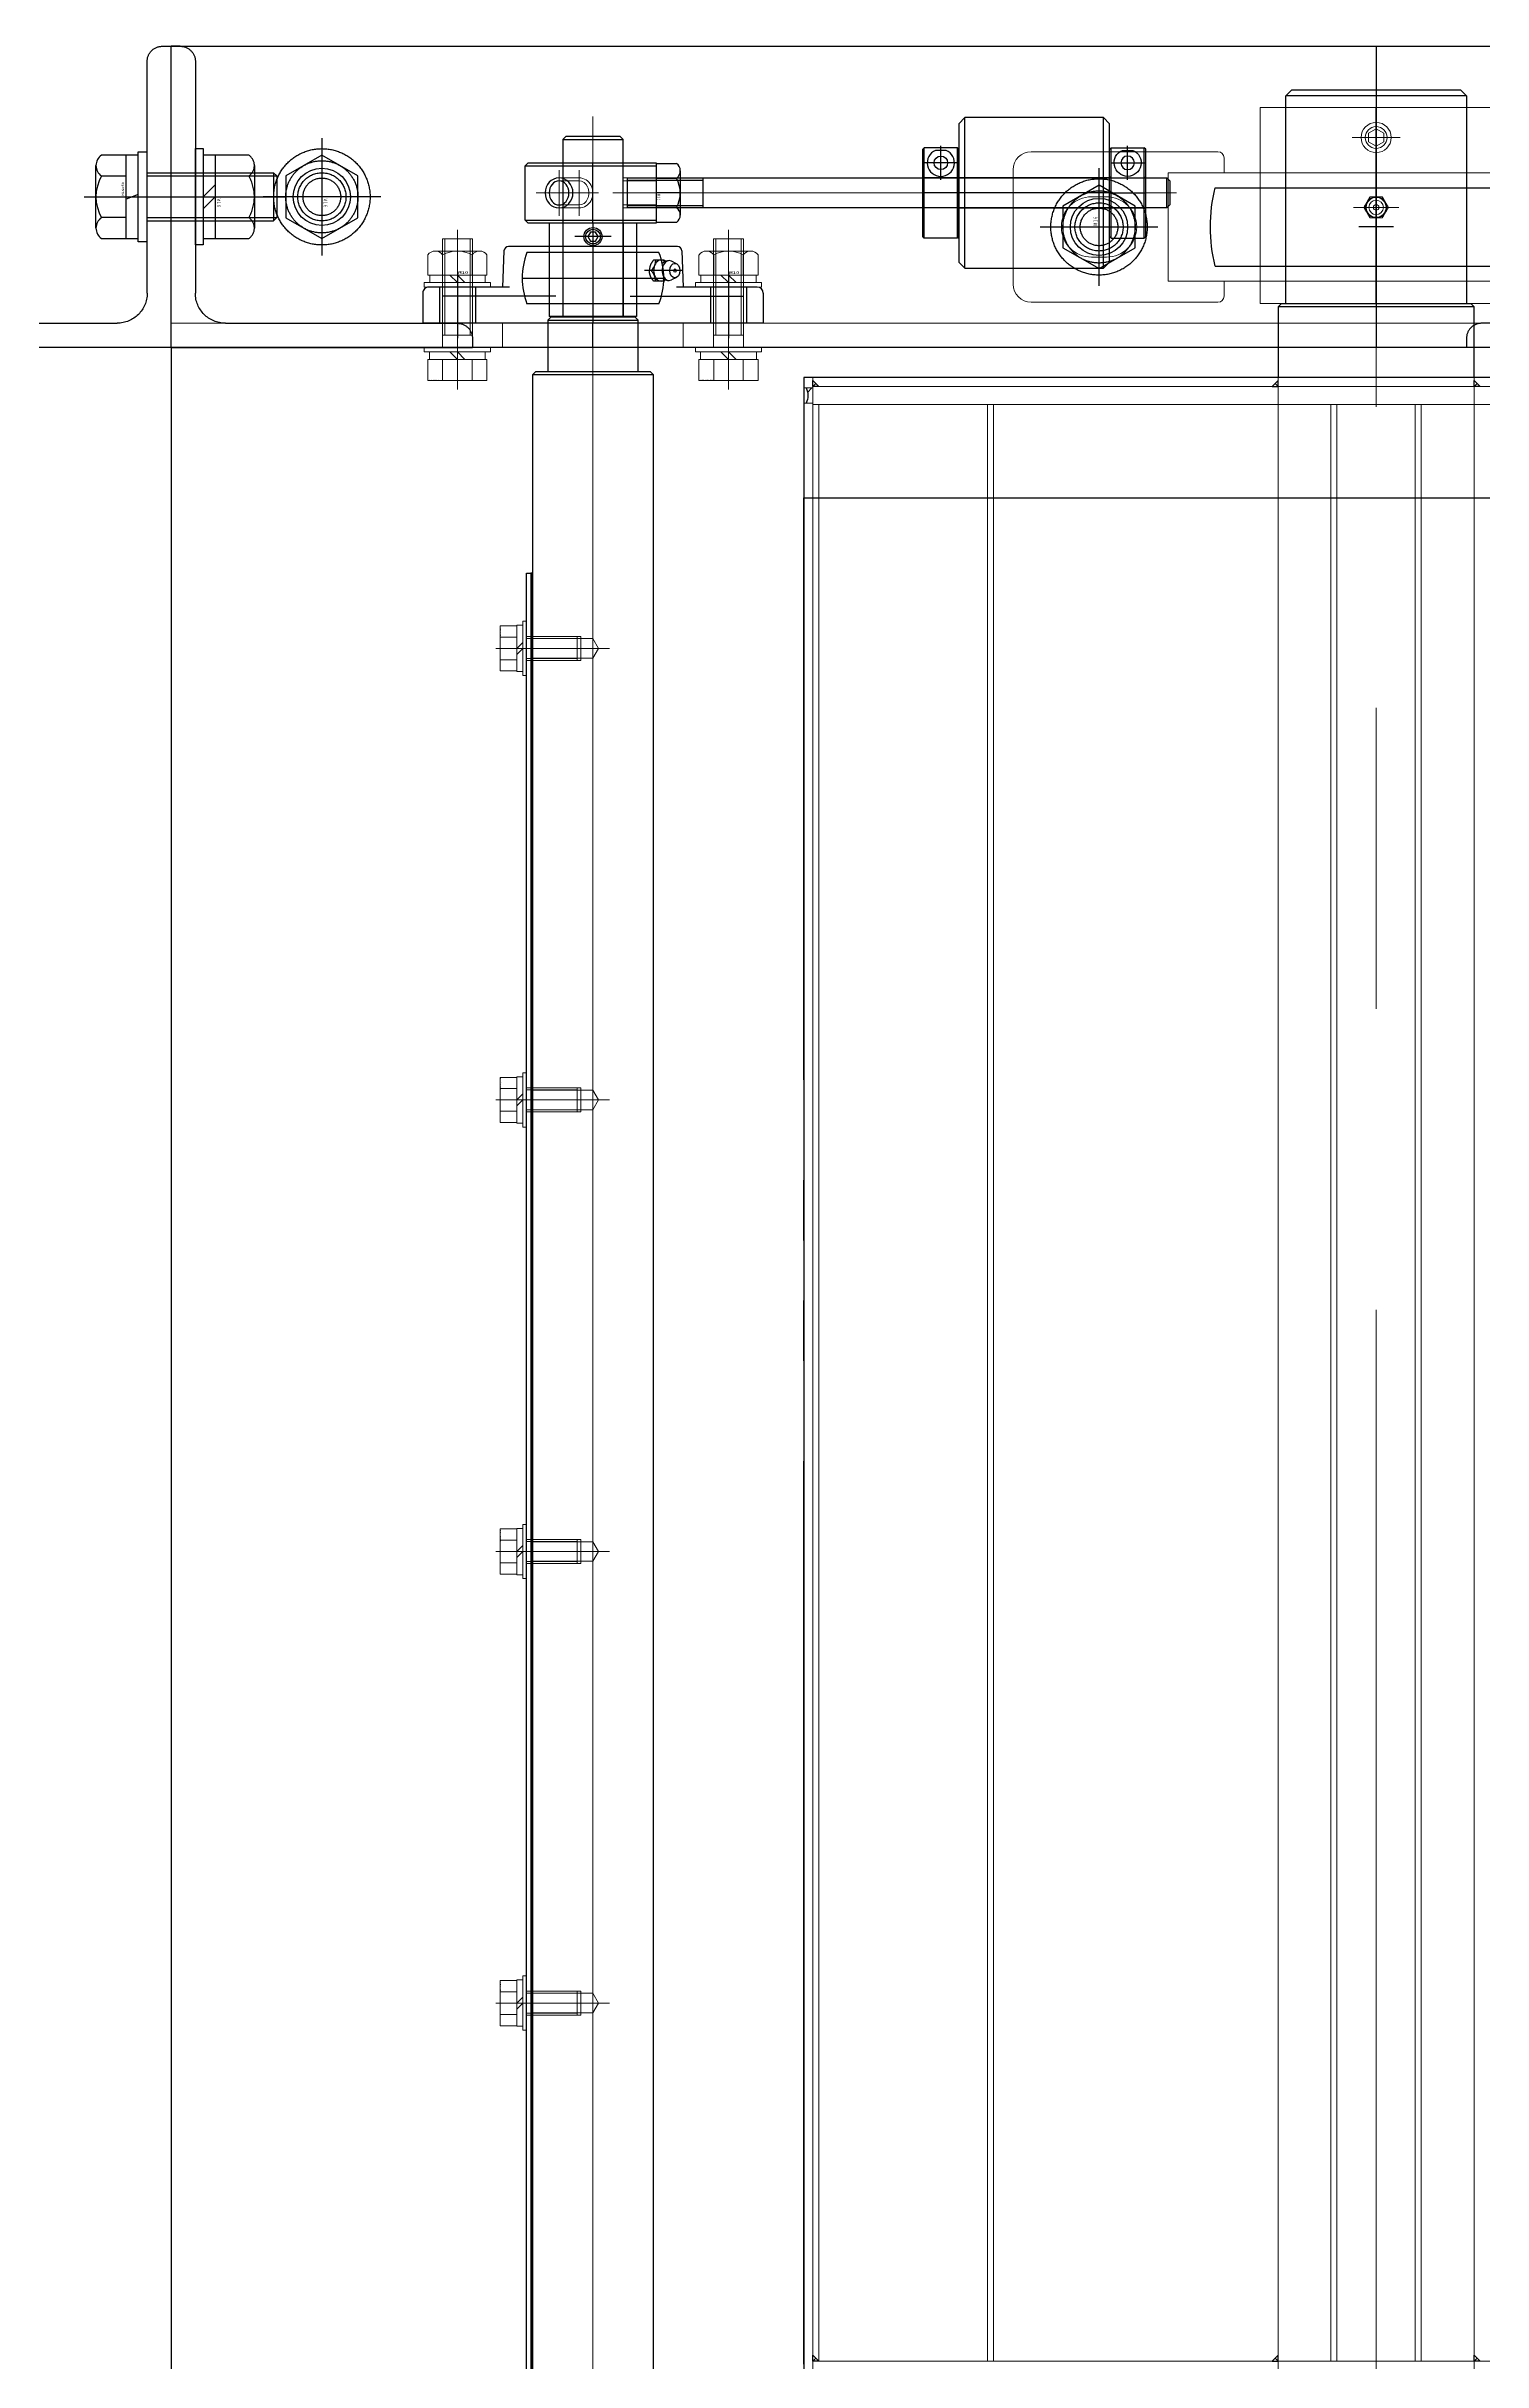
# Model space of a CAD drawing. Units: millimetres at full size. Extents: x -18456 to 18937, y -12290 to 13871.
# Drawn here: x -14192 to -12762, y 6217 to 8524 of the extents above; entities that cross this region are included whole.
import ezdxf
from ezdxf.enums import TextEntityAlignment as Align

# ---------------------------------------------------------------- set-up
doc = ezdxf.new("R2010")
doc.units = ezdxf.units.MM
doc.header["$LTSCALE"] = 100
doc.linetypes.add('CHAIN2', pattern=[12, 9, -1, 1, -1])
doc.linetypes.add('DOUBLE_CHAIN2', pattern=[12.8, 9, -1, 0.6, -0.6, 0.6, -1])
for name, color, linetype in [('0-2_0', 2, 'Continuous'), ('0-3_06_PHANTOM', 2, 'DOUBLE_CHAIN2'), ('0-6_10_DRAFT', 1, 'Continuous')]:
    doc.layers.add(name, color=color, linetype=linetype)
doc.layers.add('0-7_05_CENTER', color=2, linetype='CHAIN2', lineweight=18)
doc.layers.add('0-8_04_HIDDEN', color=7, linetype='Continuous', lineweight=18)
doc.styles.add('ＭＳ ゴシック', font='')
doc.styles.get('ＭＳ ゴシック').set_extended_font_data('MS Gothic')

# ---------------------------------------------------------------- blocks, each defined once
blk = doc.blocks.new('A$C1204623A_1_1')
at = {"layer": '0-2_0', "color": 134}
blk.add_lwpolyline([(925, -1.5), (925, 0), (-925, 0), (-925, -1.5)], close=True, dxfattribs=at)
at = {"layer": '0-7_05_CENTER'}
for p, q in [((450, 2.58), (450, -4.17)), ((600, 2.58), (600, -4.17)), ((750, 2.58), (750, -4.17)), ((900, 2.58), (900, -4.17))]:
    blk.add_line(p, q, dxfattribs=at)
blk = doc.blocks.new('A$C35A251B1_1_1')
at = {"layer": '0-2_0', "color": 134}
blk.add_lwpolyline([(-925, 0.3), (-925, 0), (925, 0), (925, 0.3)], close=True, dxfattribs=at)
at = {"layer": '0-6_10_DRAFT'}
for p, q in [((450, 0), (450, 0.3)), ((600, 0), (600, 0.3)), ((750, 0), (750, 0.3))]:
    blk.add_line(p, q, dxfattribs=at)
blk = doc.blocks.new('A$C39886CB1_1_1')
at = {"layer": '0-2_0', "color": 134}
for p, q in [((-991, 0), (991, 0)), ((991, 0), (991, -40)), ((991, 0), (992, -1)), ((992, -1), (992, -39)), ((1009, -5), (1009, -35)), ((1069, -10), (1069, -30)), ((991, -40), (-991, -40)), ((992, -39), (991, -40))]:
    blk.add_line(p, q, dxfattribs=at)
for points in [[(992, -35), (1009, -35), (1010, -34), (1010, -6), (1009, -5), (992, -5)], [(1010, -30), (1069, -30), (1070, -29), (1070, -11), (1069, -10), (1010, -10)]]:
    blk.add_lwpolyline(points, dxfattribs=at)
at = {"layer": '0-7_05_CENTER'}
for p, q in [((450, -25.52), (450, 4.48)), ((600, -25.52), (600, 4.48)), ((750, -25.52), (750, 4.48)), ((900, -25.52), (900, 4.48)), ((1076.73, -20), (-1076.73, -20))]:
    blk.add_line(p, q, dxfattribs=at)
at = {"layer": '0-8_04_HIDDEN'}
for p, q in [((446, -16), (446, 0)), ((446.75, -20), (446.75, 0)), ((453.25, -20), (453.25, 0)), ((454, -16), (454, 0)), ((596, -16), (596, 0)), ((596.75, -20), (596.75, 0)), ((603.25, -20), (603.25, 0)), ((604, -16), (604, 0)), ((746, -16), (746, 0)), ((746.75, -20), (746.75, 0)), ((753.25, -20), (753.25, 0)), ((754, -16), (754, 0)), ((896, -16), (896, 0)), ((896.75, -20), (896.75, 0)), ((903.25, -20), (903.25, 0)), ((904, -16), (904, 0)), ((446, -16), (454, -16)), ((446.75, -20), (453.25, -20)), ((450, -21.88), (446.75, -20)), ((453.25, -20), (450, -21.88)), ((596, -16), (604, -16)), ((596.75, -20), (603.25, -20)), ((600, -21.88), (596.75, -20)), ((603.25, -20), (600, -21.88)), ((746, -16), (754, -16)), ((746.75, -20), (753.25, -20)), ((750, -21.88), (746.75, -20)), ((753.25, -20), (750, -21.88)), ((896, -16), (904, -16)), ((896.75, -20), (903.25, -20)), ((900, -21.88), (896.75, -20)), ((903.25, -20), (900, -21.88))]:
    blk.add_line(p, q, dxfattribs=at)
blk = doc.blocks.new('A$C701D6F41_1_1')
at = {"layer": '0-2_0', "color": 134}
for p, q in [((22.5, 24), (-21, 24)), ((22.5, 6), (-21, 6))]:
    blk.add_line(p, q, dxfattribs=at)
blk.add_lwpolyline([(22.5, 6), (22.5, 24), (21.5, 25), (-21, 25), (-21, 5), (21.5, 5)], close=True, dxfattribs=at)
for major_axis, ratio in [((0, 5), 0.922284), ((0, 4), 0.821224)]:
    blk.add_ellipse((11.25, 15), major_axis=major_axis, ratio=ratio, dxfattribs=at)
at = {"layer": '0-6_10_DRAFT'}
blk.add_line((0, 5), (0, 25), dxfattribs=at)
at = {"layer": '0-7_05_CENTER'}
for p, q in [((4.61, 7.39), (4.61, 22.61)), ((11.25, 7.39), (11.25, 22.61)), ((-23.91, 15), (-6.56, 15)), ((18.86, 15), (-1.85, 15))]:
    blk.add_line(p, q, dxfattribs=at)
at = {"layer": '0-8_04_HIDDEN'}
for p, q in [((-10, 5), (-10, 25)), ((10, 5), (10, 25)), ((-21, 20), (-10, 20)), ((-21, 19), (-10, 19)), ((11.25, 20), (4.61, 20)), ((4.61, 19), (11.25, 19)), ((-21, 11), (-10, 11)), ((-21, 10), (-10, 10)), ((4.61, 11), (11.25, 11)), ((11.25, 10), (4.61, 10))]:
    blk.add_line(p, q, dxfattribs=at)
for major_axis, ratio, end_param in [((0, 5), 0.922284, 3.141643), ((0, 4), 0.821224, 3.141648)]:
    blk.add_ellipse((4.61, 15), major_axis=major_axis, ratio=ratio, start_param=0, end_param=end_param, dxfattribs=at)
blk = doc.blocks.new('M10Nu_1_1')
at = {"layer": '0-2_0', "color": 134}
for p, q in [((-7.35, 8), (7.35, 8)), ((-9.8, 0), (-9.8, 6.69)), ((-9.8, 0), (9.8, 0)), ((-4.9, 0), (-4.9, 6.69)), ((4.9, 6.69), (4.9, 0)), ((9.8, 6.69), (9.8, 0))]:
    blk.add_line(p, q, dxfattribs=at)
at = {"layer": '0-2_0', "color": 134, "linetype": 'CHAIN2'}
blk.add_line((0, 8), (0, 0), dxfattribs=at)
at = {"layer": '0-2_0', "color": 134}
for centre, radius, start, end in [((-7.35, 5.06), 2.94, 33.626, 146.374), ((0, -1.8), 9.8, 60, 120), ((7.35, 5.06), 2.94, 33.626, 146.374)]:
    blk.add_arc(centre, radius, start, end, dxfattribs=at)
at = {"layer": '0-6_10_DRAFT', "style": 'ＭＳ ゴシック', "width": 0.6}
blk.add_text('Ｍ１０', height=0.916, dxfattribs=at).set_placement((0.26, 0.12), align=Align.BOTTOM_LEFT)
blk = doc.blocks.new('A$C20721D5E_1_1')
at = {"layer": '0-2_0', "color": 134}
for p, q in [((-179, 5), (-179, -5)), ((-25, -5), (-25, 5)), ((0, 4.19), (-25, 4.19)), ((0, -4.19), (-25, -4.19))]:
    blk.add_line(p, q, dxfattribs=at)
blk.add_lwpolyline([(0, -5), (-179, -5), (-180, -4), (-180, 4), (-179, 5), (0, 5)], close=True, dxfattribs=at)
at = {"layer": '0-7_05_CENTER'}
blk.add_line((-182.27, 0), (2.62, 0), dxfattribs=at)
blk = doc.blocks.new('A$C21C31411_1_1')
at = {"layer": '0-2_0', "color": 134}
for p, q in [((-48, 25), (-48, -25)), ((-2, 25), (-2, -25))]:
    blk.add_line(p, q, dxfattribs=at)
blk.add_lwpolyline([(-48, -25), (-2, -25), (0, -23), (0, 23), (-2, 25), (-48, 25), (-50, 23), (-50, -23)], close=True, dxfattribs=at)
at = {"layer": '0-6_10_DRAFT'}
blk.add_line((-50, 0), (0, 0), dxfattribs=at)
at = {"layer": '0-8_04_HIDDEN'}
for p, q in [((-50, 5.1), (0, 5.1)), ((-50, -5.1), (0, -5.1))]:
    blk.add_line(p, q, dxfattribs=at)
blk = doc.blocks.new('SCS10-12a_1_1')
at = {"layer": '0-2_0'}
for p, q in [((0, 14.5), (0.5, 15)), ((0, 14.5), (0, -14.5)), ((0.5, 15), (0.5, -15)), ((0.5, 15), (11.5, 15)), ((11.5, 15), (11.5, -15)), ((11.5, 15), (12, 14.5)), ((12, 14.5), (12, -14.5)), ((0.5, 5), (0, 5.5)), ((0.5, 5), (11.5, 5)), ((12, 5.5), (11.5, 5)), ((0, -5.5), (0.5, -5)), ((0.5, -5), (11.5, -5)), ((11.5, -5), (12, -5.5)), ((0, -14.5), (0.5, -15)), ((0.5, -15), (11.5, -15)), ((4.24, -14.14), (7.76, -14.14)), ((12, -14.5), (11.5, -15))]:
    blk.add_line(p, q, dxfattribs=at)
at = {"layer": '0-2_0', "linetype": 'CHAIN2'}
for p, q in [((6, -4.31), (6, -15.69)), ((0.31, -10), (11.69, -10))]:
    blk.add_line(p, q, dxfattribs=at)
at = {"layer": '0-2_0'}
blk.add_circle((6, -10), 2.25, dxfattribs=at)
blk.add_arc((6, -10), 4.5, 293.00444, 246.99556, dxfattribs=at)
at = {"layer": '0-6_10_DRAFT'}
blk.add_line((0, 0), (12, 0), dxfattribs=at)
blk = doc.blocks.new('A$C30176A9C_1_1')
at = {"layer": '0-8_04_HIDDEN'}
for name, p in [('A$C21C31411_1_1', (-121.5, 0)), ('SCS10-12a_1_1', (-121.5, 0)), ('A$C20721D5E_1_1', (-11.5, 0))]:
    blk.add_blockref(name, p, dxfattribs=at)
at = {"layer": '0-8_04_HIDDEN', "xscale": -1}
blk.add_blockref('SCS10-12a_1_1', (-171.5, 0), dxfattribs=at)
at = {"layer": '0-8_04_HIDDEN', "rotation": 90}
blk.add_blockref('M10Nu_1_1', (-21, 0), dxfattribs=at)
at = {"layer": '0-8_04_HIDDEN', "xscale": -1, "rotation": 180}
blk.add_blockref('A$C701D6F41_1_1', (0, 15), dxfattribs=at)
blk = doc.blocks.new('A$C435F0BD9_1_1')
at = {"layer": '0-8_04_HIDDEN'}
for p, q in [((-7.51, 8.7), (7.51, 8.7)), ((-7.51, 3.2), (-7.51, 8.7)), ((-3.75, 3.2), (-3.75, 8.7)), ((3.75, 3.2), (3.75, 8.7)), ((7.51, 3.2), (7.51, 8.7)), ((-9, 1.2), (9, 1.2)), ((-9, 1.2), (-9, 0)), ((-9, 0), (9, 0)), ((-7.7, 3.2), (-7.7, 1.2)), ((7.7, 3.2), (-7.7, 3.2)), ((-4, -16.8), (-4, 0)), ((-3.32, -16.8), (-3.32, 0)), ((0, 1.2), (-2, 3.2)), ((0, 3.2), (2, 1.2)), ((3.32, -16.8), (3.32, 0)), ((4, -16.8), (4, 0)), ((7.7, 1.2), (7.7, 3.2)), ((9, 0), (9, 1.2)), ((-4, -16.8), (4, -16.8))]:
    blk.add_line(p, q, dxfattribs=at)
at = {"layer": '0-8_04_HIDDEN', "linetype": 'CHAIN2'}
blk.add_line((0, -18.3), (0, 10.2), dxfattribs=at)
at = {"layer": '0-6_10_DRAFT', "style": 'ＭＳ ゴシック', "width": 1.8}
blk.add_text('BT-M8x20L,SW,PW', height=0.2199, dxfattribs=at).set_placement((3.15, 8.36), align=Align.BOTTOM_LEFT)
blk = doc.blocks.new('MUCAFL204Jb_1')
at = {"layer": '0-2_0'}
for p, q in [((-56.5, -10), (-56.5, 0)), ((-56.5, 0), (56.5, 0)), ((-51, -12), (-51, 0)), ((-39, -12), (-39, 0)), ((39, -12), (39, 0)), ((51, -12), (51, 0)), ((56.5, -10), (56.5, 0)), ((-14.5, -2.3), (14.5, -2.3)), ((-10, -33.3), (-10, -2.3)), ((10, -33.3), (10, -2.3)), ((-54.5, -12), (-27.71, -12)), ((-12.33, -9), (-49.73, -9)), ((-29.55, -24.06), (-30, -12)), ((-27.75, -15.24), (-26.05, -14.39)), ((-23.64, -14), (-23.99, -14.46)), ((-23.64, -14), (-20.13, -14)), ((12.33, -9), (49.73, -9)), ((27.71, -12), (54.5, -12)), ((29.55, -24.06), (30, -12)), ((-27.75, -19.76), (-26.05, -20.61)), ((-23.64, -21), (-23.99, -20.54)), ((-23.64, -21), (-20.13, -21)), ((-19.35, -17.5), (-18.7, -17.5)), ((-28.05, -25.5), (28.05, -25.5)), ((-14.5, -33.3), (14.5, -33.3))]:
    blk.add_line(p, q, dxfattribs=at)
at = {"layer": '0-2_0', "linetype": 'CHAIN2'}
for p, q in [((-45, -17), (-45, 5)), ((45, -17), (45, 5)), ((-29.52, -17.5), (-17.1, -17.5)), ((-6, -28.8), (6, -28.8))]:
    blk.add_line(p, q, dxfattribs=at)
at = {"layer": '0-2_0'}
for points in [[(-14.5, -33.3), (-14.5, -25.5), (-14.5, -2.3)], [(14.5, -33.3), (14.5, -25.5), (14.5, -2.3)], [(-20.78, -14), (-20.76, -14.12), (-20.75, -14.24), (-20.73, -14.37), (-20.72, -14.49), (-20.7, -14.61), (-20.68, -14.73), (-20.67, -14.85), (-20.64, -14.97), (-20.62, -15.08), (-20.6, -15.2), (-20.57, -15.32), (-20.54, -15.43), (-20.51, -15.55), (-20.47, -15.66), (-20.43, -15.77), (-20.39, -15.88), (-20.34, -15.99), (-20.29, -16.1), (-20.24, -16.2), (-20.18, -16.31), (-20.12, -16.41), (-20.06, -16.51), (-20, -16.62), (-19.93, -16.72), (-19.86, -16.82), (-19.79, -16.92), (-19.72, -17.01), (-19.65, -17.11), (-19.57, -17.21), (-19.5, -17.31), (-19.42, -17.4), (-19.35, -17.5)], [(-20.13, -14), (-20.05, -14.1), (-19.98, -14.19), (-19.9, -14.29), (-19.83, -14.39), (-19.76, -14.49), (-19.69, -14.58), (-19.62, -14.68), (-19.55, -14.78), (-19.48, -14.88), (-19.42, -14.99), (-19.35, -15.09), (-19.3, -15.19), (-19.24, -15.3), (-19.19, -15.4), (-19.14, -15.51), (-19.09, -15.62), (-19.05, -15.73), (-19.01, -15.84), (-18.97, -15.95), (-18.94, -16.07), (-18.91, -16.18), (-18.88, -16.3), (-18.86, -16.42), (-18.83, -16.53), (-18.81, -16.65), (-18.79, -16.77), (-18.78, -16.89), (-18.76, -17.01), (-18.74, -17.13), (-18.73, -17.26), (-18.71, -17.38), (-18.7, -17.5)], [(-20.78, -21), (-20.76, -20.88), (-20.75, -20.76), (-20.73, -20.63), (-20.72, -20.51), (-20.7, -20.39), (-20.68, -20.27), (-20.67, -20.15), (-20.64, -20.03), (-20.62, -19.92), (-20.6, -19.8), (-20.57, -19.68), (-20.54, -19.57), (-20.51, -19.45), (-20.47, -19.34), (-20.43, -19.23), (-20.39, -19.12), (-20.34, -19.01), (-20.29, -18.9), (-20.24, -18.8), (-20.18, -18.69), (-20.12, -18.59), (-20.06, -18.49), (-20, -18.38), (-19.93, -18.28), (-19.86, -18.18), (-19.79, -18.08), (-19.72, -17.99), (-19.65, -17.89), (-19.57, -17.79), (-19.5, -17.69), (-19.42, -17.6), (-19.35, -17.5)], [(-20.13, -21), (-20.05, -20.9), (-19.98, -20.81), (-19.9, -20.71), (-19.83, -20.61), (-19.76, -20.51), (-19.69, -20.42), (-19.62, -20.32), (-19.55, -20.22), (-19.48, -20.12), (-19.42, -20.01), (-19.35, -19.91), (-19.3, -19.81), (-19.24, -19.7), (-19.19, -19.6), (-19.14, -19.49), (-19.09, -19.38), (-19.05, -19.27), (-19.01, -19.16), (-18.97, -19.05), (-18.94, -18.93), (-18.91, -18.82), (-18.88, -18.7), (-18.86, -18.58), (-18.83, -18.47), (-18.81, -18.35), (-18.79, -18.23), (-18.78, -18.11), (-18.76, -17.99), (-18.74, -17.87), (-18.73, -17.74), (-18.71, -17.62), (-18.7, -17.5)]]:
    blk.add_lwpolyline(points, dxfattribs=at)
blk.add_lwpolyline([(-0.87, -27.3), (-1.73, -28.8), (-0.87, -30.3), (0.87, -30.3), (1.73, -28.8), (0.87, -27.3)], close=True, dxfattribs=at)
for radius in [3, 2.45]:
    blk.add_circle((0, -28.8), radius, dxfattribs=at)
for centre, radius, start, end in [((-54.5, -10), 2, 180, 270), ((-25.28, -17.5), 3.3, 49.25246, 90), ((54.5, -10), 2, 270, 0), ((-25.28, -17.5), 3.3, 270, 310.74754), ((-28.05, -24), 1.5, 182.1211, 270), ((28.05, -24), 1.5, 270, 357.8789)]:
    blk.add_arc(centre, radius, start, end, dxfattribs=at)
for major_axis in [(0, -2.4), (0, -0.555)]:
    blk.add_ellipse((-27.19, -17.5), major_axis=major_axis, ratio=0.707107, dxfattribs=at)
for centre, major_axis, start_param, end_param in [((-25.28, -17.5), (0, -3.3), 5.943348, 9.764615), ((-22.59, -17.5), (0, 3.5), 2.594277, 6.830501)]:
    blk.add_ellipse(centre, major_axis=major_axis, ratio=0.707107, start_param=start_param, end_param=end_param, dxfattribs=at)
at = {"layer": '0-6_10_DRAFT'}
for p, q in [((0, -33.3), (0, 0)), ((-21.91, -6.5), (21.91, -6.5)), ((23.5, -15), (-23.5, -15)), ((-21.91, -23.5), (21.91, -23.5))]:
    blk.add_line(p, q, dxfattribs=at)
for start, end in [(158.79523, 201.20477), (338.79523, 21.20477)]:
    blk.add_arc((0, -15), 23.5, start, end, dxfattribs=at)
blk = doc.blocks.new('M10Nza_1_1')
at = {"layer": '0-8_04_HIDDEN'}
for p, q in [((-9.8, 4), (-9.8, 10.69)), ((-7.35, 12), (7.35, 12)), ((-4.9, 4), (-4.9, 10.69)), ((4.9, 10.69), (4.9, 4)), ((9.8, 10.69), (9.8, 4)), ((-9.8, 4), (9.8, 4)), ((-9.2, 1.5), (-9.2, 4)), ((0, 1.5), (-2.5, 4)), ((0, 4), (2.5, 1.5)), ((9.2, 4), (9.2, 1.5))]:
    blk.add_line(p, q, dxfattribs=at)
at = {"layer": '0-8_04_HIDDEN', "linetype": 'CHAIN2'}
blk.add_line((0, 12), (0, 0), dxfattribs=at)
at = {"layer": '0-8_04_HIDDEN'}
blk.add_lwpolyline([(-11, 1.5), (11, 1.5), (11, 0), (-11, 0)], close=True, dxfattribs=at)
for centre, radius, start, end in [((-7.35, 9.06), 2.94, 33.626, 146.374), ((0, 2.2), 9.8, 60, 120), ((7.35, 9.06), 2.94, 33.626, 146.374)]:
    blk.add_arc(centre, radius, start, end, dxfattribs=at)
at = {"layer": '0-6_10_DRAFT', "style": 'ＭＳ ゴシック', "width": 1.8}
blk.add_text('M10', height=0.916, dxfattribs=at).set_placement((0.26, 4.12), align=Align.BOTTOM_LEFT)
blk = doc.blocks.new('A$C3D81658F_1_1')
at = {"layer": '0-8_04_HIDDEN'}
for p, q in [((-9.81, 11), (9.81, 11)), ((-9.81, 4), (-9.81, 11)), ((-4.91, 4), (-4.91, 11)), ((4.91, 4), (4.91, 11)), ((9.81, 4), (9.81, 11)), ((-11, 1.5), (11, 1.5)), ((-11, 1.5), (-11, 0)), ((-11, 0), (11, 0)), ((9.81, 4), (-9.81, 4)), ((-9.25, 4), (-9.25, 1.5)), ((-5, -36), (-5, 0)), ((0, 1.5), (-2.5, 4)), ((0, 4), (2.5, 1.5)), ((5, -36), (5, 0)), ((9.25, 1.5), (9.25, 4)), ((11, 0), (11, 1.5)), ((-5, -4), (5, -4)), ((-4.19, -36), (-4.19, -4)), ((4.19, -36), (4.19, -4)), ((-5, -36), (5, -36))]:
    blk.add_line(p, q, dxfattribs=at)
at = {"layer": '0-8_04_HIDDEN', "linetype": 'CHAIN2'}
blk.add_line((0, -39), (0, 14), dxfattribs=at)
at = {"layer": '0-6_10_DRAFT', "style": 'ＭＳ ゴシック', "width": 1.8}
blk.add_text('BT-M10x40L,SW,PW', height=0.2199, dxfattribs=at).set_placement((5.14, 10.66), align=Align.BOTTOM_LEFT)
blk = doc.blocks.new('A$C7E3807C8_1')
at = {"layer": '0-2_0'}
for name, p, rotation in [('A$C3D81658F_1_1', (-1000, 45), 270), ('A$C39886CB1_1_1', (0, -20), 180), ('A$C435F0BD9_1_1', (-900, -22.1), 180), ('A$C435F0BD9_1_1', (-750, -22.1), 180), ('A$C435F0BD9_1_1', (-600, -22.1), 180), ('A$C435F0BD9_1_1', (-450, -22.1), 180), ('A$C35A251B1_1_1', (0, -20), 180), ('A$C35A251B1_1_1', (0, -20.3), 180), ('A$C3D81658F_1_1', (-1000, -45), 270)]:
    blk.add_blockref(name, p, dxfattribs=dict(at, rotation=rotation))
at = {"layer": '0-2_0', "xscale": -1}
blk.add_blockref('A$C1204623A_1_1', (0, -20.6), dxfattribs=at)
at = {"layer": '0-8_04_HIDDEN'}
for name, p, rotation in [('A$C30176A9C_1_1', (-1051.3, 0), 270), ('MUCAFL204Jb_1', (-1008, 0), 270), ('M10Nza_1_1', (-1020, 45), 90), ('M10Nza_1_1', (-1020, -45), 90)]:
    blk.add_blockref(name, p, dxfattribs=dict(at, rotation=rotation))
blk = doc.blocks.new('16b_1_1')
at = {"layer": '0-3_06_PHANTOM', "color": 7, "linetype": 'CHAIN2'}
for p, q in [((0, 19.54), (0, -19.54)), ((-19.54, 0), (19.54, 0))]:
    blk.add_line(p, q, dxfattribs=at)
at = {"layer": '0-3_06_PHANTOM', "color": 7}
for p, q in [((-6.92, 11.99), (-13.85, 0)), ((6.93, 11.99), (-6.92, 11.99)), ((13.85, 0), (6.93, 11.99)), ((-13.85, 0), (-6.92, -11.99)), ((6.93, -11.99), (13.85, 0)), ((-6.92, -11.99), (6.93, -11.99))]:
    blk.add_line(p, q, dxfattribs=at)
for radius in [16, 11.99, 8, 6.25]:
    blk.add_circle((0, 0), radius, dxfattribs=at)
at = {"layer": '0-6_10_DRAFT', "style": 'ＭＳ ゴシック', "width": 0.6}
blk.add_text('Ｍ１６', height=1.257, dxfattribs=at).set_placement((0.41, 0.18), align=Align.BOTTOM_LEFT)
blk = doc.blocks.new('A$C448B04A9_1_1')
at = {"layer": '0-3_06_PHANTOM', "color": 7}
for p, q in [((3, 100), (0, 100)), ((0, 0), (0, 100)), ((8, 18), (8, 95)), ((95, 8), (18, 8)), ((0, 0), (100, 0)), ((100, 3), (100, 0))]:
    blk.add_line(p, q, dxfattribs=at)
for centre, radius, start, end in [((3, 95), 5, 0, 90), ((18, 18), 10, 180, 270), ((95, 3), 5, 0, 90)]:
    blk.add_arc(centre, radius, start, end, dxfattribs=at)
blk = doc.blocks.new('A$C04B50E97_1_1')
at = {"layer": '0-2_0', "color": 134}
for points in [[(40, 222), (40, -308), (-60, -308), (-60, 59.5)], [(-60, 124.5), (-60, 222), (40, 222)]]:
    blk.add_lwpolyline(points, dxfattribs=at)
for centre in [(0, 184), (0, 0)]:
    blk.add_circle(centre, 9.5, dxfattribs=at)
at = {"layer": '0-6_10_DRAFT'}
for p, q in [((-60, 92), (40, 92)), ((40, -168), (32, -168))]:
    blk.add_line(p, q, dxfattribs=at)
at = {"layer": '0-7_05_CENTER'}
for p, q in [((0, 169.19), (0, 198.81)), ((-10, 154.96), (-10, 189.04)), ((14.81, 184), (-14.81, 184)), ((-27.04, 172), (7.04, 172)), ((0, -14.81), (0, 14.81)), ((14.81, 0), (-14.81, 0)), ((50.9, -123), (21.27, -123)), ((50.9, -213), (21.27, -213)), ((-10, -240.96), (-10, -275.04)), ((-27.04, -258), (7.04, -258)), ((-10, -318.96), (-10, -289.35))]:
    blk.add_line(p, q, dxfattribs=at)
at = {"layer": '0-8_04_HIDDEN'}
for p, q in [((-60, 124.5), (-60, 59.5)), ((32, -213), (32, 127)), ((40, -138), (32, -138)), ((40, -198), (32, -198))]:
    blk.add_line(p, q, dxfattribs=at)
for centre in [(-10, 172), (-10, -258)]:
    blk.add_circle(centre, 9.5, dxfattribs=at)
at = {"layer": '0-8_04_HIDDEN', "rotation": 180}
blk.add_blockref('A$C448B04A9_1_1', (40, 222), dxfattribs=at)
at = {"layer": '0-8_04_HIDDEN', "xscale": -1}
blk.add_blockref('A$C448B04A9_1_1', (40, -308), dxfattribs=at)
blk = doc.blocks.new('A$C67F20274_1_1')
at = {"layer": '0-3_06_PHANTOM', "color": 3, "linetype": 'Continuous'}
blk.add_line((-1, -1), (0, 0), dxfattribs=at)
at = {"layer": '0-3_06_PHANTOM', "color": 3}
blk.add_lwpolyline([(0, 0), (-2, 0), (0, -2)], close=True, dxfattribs=at)
blk = doc.blocks.new('A$C715E4393_1_1')
at = {"layer": '0-2_0', "color": 134}
for p, q in [((990, 32.5), (1013.5, 32.5)), ((1013.5, 32.5), (1014.5, 31.5)), ((1014.5, 31.5), (1014.5, -31.5)), ((1083.5, 30), (1014.5, 30)), ((1083.5, 30), (1085.5, 28)), ((1083.5, 30), (1083.5, -30)), ((1085.5, -28), (1085.5, 28)), ((1014.5, -30), (1083.5, -30)), ((1085.5, -28), (1083.5, -30)), ((1013.5, -32.5), (1014.5, -31.5))]:
    blk.add_line(p, q, dxfattribs=at)
at = {"layer": '0-2_0', "color": 3}
blk.add_line((985.04, -188.75), (986.5, -187.3), dxfattribs=at)
at = {"layer": '0-2_0', "color": 134}
blk.add_lwpolyline([(-990, 190), (990, 190), (990, -190), (-990, -190)], close=True, dxfattribs=at)
blk.add_lwpolyline([(1013.5, 32.5), (1013.5, -32.5), (990, -32.5)], dxfattribs=at)
at = {"layer": '0-2_0', "color": 3}
blk.add_arc((984, -194.45), 5.8, 64.49207, 115.50793, dxfattribs=at)
at = {"layer": '0-6_10_DRAFT'}
blk.add_line((1040, 5.76), (1040, -5.76), dxfattribs=at)
at = {"layer": '0-7_05_CENTER'}
blk.add_line((-1419.76, 0), (1090.76, 0), dxfattribs=at)
at = {"layer": '0-8_04_HIDDEN'}
for p, q in [((331, 187), (331, -187)), ((981, 187), (981, -187)), ((987, 187), (987, -187)), ((-325, 32.5), (990, 32.5)), ((331, 15), (981, 15)), ((331, 13), (981, 13)), ((981, -13), (331, -13)), ((981, -15), (331, -15)), ((-325, -32.5), (990, -32.5)), ((331, -127), (981, -127)), ((331, -129), (981, -129)), ((-990, -187), (990, -187)), ((981, -185), (331, -185)), ((981.5, -190), (981.5, -187)), ((986.5, -190), (986.5, -187))]:
    blk.add_line(p, q, dxfattribs=at)
at = {"layer": '0-2_0', "rotation": 180}
for p in [(331, 32.5), (987, 32.5), (331, -187), (987, -187)]:
    blk.add_blockref('A$C67F20274_1_1', p, dxfattribs=at)
at = {"layer": '0-2_0', "xscale": -1}
for p in [(331, -32.5), (987, -32.5)]:
    blk.add_blockref('A$C67F20274_1_1', p, dxfattribs=at)
blk = doc.blocks.new('MUCP212c_1_1')
at = {"layer": '0-6_10_DRAFT'}
for p, q in [((-92, 25.4), (-92, -39.7)), ((-145.44, 13), (-38.56, 13)), ((-145.44, -13), (-38.56, -13))]:
    blk.add_line(p, q, dxfattribs=at)
for start, end in [(166.32798, 193.67202), (346.32798, 13.67202)]:
    blk.add_arc((-92, 0), 55, start, end, dxfattribs=at)
at = {"layer": '0-7_05_CENTER'}
for p, q in [((-184, 16.68), (-184, -16.68)), ((0, 16.68), (0, -16.68)), ((-164.46, 0), (-203.54, 0)), ((-19.54, 0), (19.54, 0)), ((-99.51, -6.5), (-84.49, -6.5)), ((-100, -29.7), (-84, -29.7))]:
    blk.add_line(p, q, dxfattribs=at)
at = {"layer": '0-8_04_HIDDEN', "color": 2}
for p, q in [((-144.5, 25), (-206.5, 25)), ((-53.5, 25.4), (-130.5, 25.4)), ((-130.5, 25.4), (-130.5, 18)), ((-122, 25.4), (-122, -39.7)), ((-62, 25.4), (-62, -39.7)), ((-53.5, 25.4), (-53.5, 18)), ((22.5, 25), (-39.5, 25)), ((-212.5, 19), (-212.5, -19)), ((-161, 18), (-161, -18)), ((-161, 18), (-160.19, 18)), ((-23.81, 18), (-160.19, 18)), ((-142.5, 18), (-142.5, 23)), ((-130.5, 18), (-130.5, -18)), ((-53.5, 18), (-53.5, -18)), ((-41.5, 23), (-41.5, 18)), ((-23.81, 18), (-23, 18)), ((-23, -18), (-23, 18)), ((28.5, -19), (28.5, 19)), ((-186.5, 10), (-181.5, 10)), ((-2.5, 10), (2.5, 10)), ((-181.5, -10), (-186.5, -10)), ((2.5, -10), (-2.5, -10)), ((-160.19, -18), (-161, -18)), ((-160.19, -18), (-23.81, -18)), ((-142.5, -23), (-142.5, -18)), ((-130.5, -18), (-130.5, -39.7)), ((-53.5, -18), (-53.5, -39.7)), ((-41.5, -18), (-41.5, -23)), ((-23, -18), (-23.81, -18)), ((-206.5, -25), (-144.5, -25)), ((-94.5, -28.26), (-92, -26.81)), ((-94.5, -31.14), (-94.5, -28.26)), ((-92, -26.81), (-89.5, -28.26)), ((-89.5, -28.26), (-89.5, -31.14)), ((-39.5, -25), (22.5, -25)), ((-92, -32.59), (-94.5, -31.14)), ((-89.5, -31.14), (-92, -32.59)), ((-53.5, -39.7), (-130.5, -39.7))]:
    blk.add_line(p, q, dxfattribs=at)
for points in [[(-94.47, -9.21), (-94.54, -9.11), (-94.6, -9), (-94.66, -8.89), (-94.72, -8.79), (-94.78, -8.68), (-94.84, -8.57), (-94.91, -8.47), (-94.97, -8.36), (-95.03, -8.25), (-95.09, -8.14), (-95.16, -8.03), (-95.22, -7.93), (-95.28, -7.82), (-95.34, -7.71), (-95.4, -7.61), (-95.46, -7.5), (-95.53, -7.39), (-95.59, -7.29), (-95.65, -7.18), (-95.71, -7.07), (-95.78, -6.96), (-95.84, -6.85), (-95.91, -6.73), (-95.97, -6.62), (-96.04, -6.5), (-95.97, -6.38), (-95.91, -6.27), (-95.84, -6.15), (-95.78, -6.04), (-95.71, -5.93), (-95.65, -5.82), (-95.59, -5.71), (-95.53, -5.61), (-95.46, -5.5), (-95.4, -5.39), (-95.34, -5.29), (-95.28, -5.18), (-95.22, -5.07), (-95.16, -4.97)], [(-95.16, -4.97), (-95.09, -4.86), (-95.03, -4.75), (-94.97, -4.64), (-94.91, -4.53), (-94.84, -4.43), (-94.78, -4.32), (-94.72, -4.21), (-94.66, -4.11), (-94.6, -4), (-94.54, -3.89), (-94.47, -3.79), (-94.41, -3.68), (-94.35, -3.57), (-94.28, -3.46), (-94.22, -3.35), (-94.15, -3.23), (-94.09, -3.12), (-94.02, -3)], [(-94.02, -3), (-93.89, -3), (-93.75, -3), (-93.62, -3), (-93.49, -3), (-93.37, -3), (-93.24, -3), (-93.11, -3), (-92.99, -3), (-92.87, -3), (-92.74, -3), (-92.62, -3), (-92.5, -3), (-92.37, -3), (-92.25, -3), (-92.13, -3), (-92, -3), (-91.87, -3), (-91.75, -3), (-91.63, -3), (-91.5, -3), (-91.38, -3), (-91.26, -3), (-91.13, -3), (-91.01, -3), (-90.89, -3), (-90.76, -3), (-90.63, -3), (-90.51, -3), (-90.38, -3), (-90.25, -3), (-90.11, -3), (-89.98, -3)], [(-89.98, -3), (-89.91, -3.12), (-89.85, -3.23), (-89.78, -3.35), (-89.72, -3.46), (-89.65, -3.57), (-89.59, -3.68), (-89.53, -3.79), (-89.46, -3.89), (-89.4, -4), (-89.34, -4.11), (-89.28, -4.21), (-89.22, -4.32), (-89.16, -4.43), (-89.09, -4.53), (-89.03, -4.64), (-88.97, -4.75), (-88.91, -4.86), (-88.84, -4.97), (-88.78, -5.07), (-88.72, -5.18), (-88.66, -5.29), (-88.6, -5.39), (-88.54, -5.5), (-88.47, -5.61), (-88.41, -5.71), (-88.35, -5.82), (-88.29, -5.93), (-88.22, -6.04), (-88.16, -6.15), (-88.09, -6.27), (-88.03, -6.38), (-87.96, -6.5)], [(-87.96, -6.5), (-88.03, -6.62), (-88.09, -6.73), (-88.16, -6.85), (-88.22, -6.96), (-88.29, -7.07), (-88.35, -7.18), (-88.41, -7.29), (-88.47, -7.39), (-88.54, -7.5), (-88.6, -7.61), (-88.66, -7.71), (-88.72, -7.82), (-88.78, -7.93), (-88.84, -8.03), (-88.91, -8.14), (-88.97, -8.25), (-89.03, -8.36), (-89.09, -8.47), (-89.16, -8.57), (-89.22, -8.68), (-89.28, -8.79), (-89.34, -8.89), (-89.4, -9), (-89.46, -9.11), (-89.53, -9.21), (-89.59, -9.32), (-89.65, -9.43), (-89.72, -9.54), (-89.78, -9.65), (-89.85, -9.77), (-89.91, -9.88), (-89.98, -10)], [(-89.98, -10), (-90.11, -10), (-90.25, -10), (-90.38, -10), (-90.51, -10), (-90.63, -10), (-90.76, -10), (-90.89, -10), (-91.01, -10), (-91.13, -10), (-91.26, -10), (-91.38, -10), (-91.5, -10), (-91.63, -10), (-91.75, -10), (-91.87, -10), (-92, -10), (-92.13, -10), (-92.25, -10), (-92.37, -10), (-92.5, -10), (-92.62, -10), (-92.74, -10), (-92.87, -10), (-92.99, -10), (-93.11, -10), (-93.24, -10), (-93.37, -10), (-93.49, -10), (-93.62, -10), (-93.75, -10), (-93.89, -10), (-94.02, -10), (-94.09, -9.88), (-94.15, -9.77), (-94.22, -9.65), (-94.28, -9.54), (-94.35, -9.43), (-94.41, -9.32), (-94.47, -9.21)]]:
    blk.add_lwpolyline(points, dxfattribs=at)
for centre, radius in [((-92, -6.5), 3.3), ((-92, -6.5), 2.4), ((-92, -6.5), 0.929), ((-92, -29.7), 5), ((-92, -29.7), 3.61)]:
    blk.add_circle(centre, radius, dxfattribs=at)
for centre, radius, start, end in [((-206.5, 19), 6, 90, 180), ((-144.5, 23), 2, 0, 90), ((-39.5, 23), 2, 90, 180), ((22.5, 19), 6, 0, 90), ((-186.5, 0), 10, 90, 270), ((-181.5, 0), 10, 270, 90), ((-2.5, 0), 10, 90, 270), ((2.5, 0), 10, 270, 90), ((-92, -6.5), 3.5, 150, 210), ((-92, -6.5), 3.5, 90, 150), ((-92, -6.5), 3.5, 30, 90), ((-92, -6.5), 3.5, 330, 30), ((-92, -6.5), 3.5, 210, 270), ((-92, -6.5), 3.5, 270, 330), ((-206.5, -19), 6, 180, 270), ((-144.5, -23), 2, 270, 0), ((-39.5, -23), 2, 180, 270), ((22.5, -19), 6, 270, 0)]:
    blk.add_arc(centre, radius, start, end, dxfattribs=at)
blk = doc.blocks.new('A$C46B767A8_1_1')
at = {"layer": '0-2_0', "color": 134}
for p, q in [((-10.39, 17), (10.39, 17)), ((-13.85, 15.14), (-13.85, 7)), ((-6.92, 7), (-6.92, 15.14)), ((6.93, 15.14), (6.93, 7)), ((13.85, 7), (13.85, 15.14)), ((-15, 0), (-15, 3)), ((-15, 3), (15, 3)), ((-15, 0), (15, 0)), ((-14, 3), (-14, 7)), ((-14, 7), (14, 7)), ((-8, 0), (-8, -41.92)), ((-6.92, 0), (-6.92, -43)), ((0.73, 3), (-0.73, 7)), ((6.92, 0), (6.92, -43)), ((8, 0), (8, -41.92)), ((14, 7), (14, 3)), ((15, 3), (15, 0))]:
    blk.add_line(p, q, dxfattribs=at)
at = {"layer": '0-2_0', "color": 134, "linetype": 'CHAIN2'}
blk.add_line((0, 20.91), (0, -46), dxfattribs=at)
at = {"layer": '0-2_0', "color": 134}
for points in [[(8, -41.92), (-8, -41.92), (-6.92, -43)], [(8, -41.92), (6.92, -43), (-6.92, -43)]]:
    blk.add_lwpolyline(points, dxfattribs=at)
for centre, radius, start, end in [((-10.39, 12.84), 4.16, 33.626, 146.374), ((0, 3.15), 13.85, 60, 120), ((10.39, 12.84), 4.16, 33.626, 146.374)]:
    blk.add_arc(centre, radius, start, end, dxfattribs=at)
at = {"layer": '0-6_10_DRAFT', "style": 'ＭＳ ゴシック', "width": 1.5}
blk.add_text('M16x50', height=0.733, dxfattribs=at).set_placement((0.41, 7.48), align=Align.BOTTOM_LEFT)
blk = doc.blocks.new('M16Nza_1_1')
at = {"layer": '0-3_06_PHANTOM', "color": 7}
for p, q in [((-13.85, 17.74), (-13.85, 6.6)), ((-10.39, 19.6), (10.39, 19.6)), ((-6.92, 6.6), (-6.92, 17.74)), ((6.93, 17.74), (6.93, 6.6)), ((13.85, 6.6), (13.85, 17.74)), ((-4, 6.6), (0, 2.6)), ((0, 6.6), (4, 2.6)), ((14, 6.6), (14, 2.6))]:
    blk.add_line(p, q, dxfattribs=at)
at = {"layer": '0-3_06_PHANTOM', "color": 7, "linetype": 'CHAIN2'}
blk.add_line((0, 0), (0, 19.6), dxfattribs=at)
at = {"layer": '0-3_06_PHANTOM', "color": 7}
blk.add_lwpolyline([(-16, 2.6), (16, 2.6), (16, 0), (-16, 0)], close=True, dxfattribs=at)
blk.add_lwpolyline([(-14, 2.6), (-14, 6.6), (14, 6.6)], dxfattribs=at)
for centre, radius, start, end in [((-10.39, 15.44), 4.16, 33.626, 146.374), ((0, 5.75), 13.85, 60, 120), ((10.39, 15.44), 4.16, 33.626, 146.374)]:
    blk.add_arc(centre, radius, start, end, dxfattribs=at)
at = {"layer": '0-6_10_DRAFT', "style": 'ＭＳ ゴシック', "width": 0.6}
blk.add_text('Ｍ１６', height=1.257, dxfattribs=at).set_placement((0.41, 6.78), align=Align.BOTTOM_LEFT)
blk = doc.blocks.new('A$C3A520BF7_1')
at = {"layer": '0-2_0', "xscale": -1}
blk.add_blockref('A$C715E4393_1_1', (0, 0), dxfattribs=at)
at = {"layer": '0-2_0'}
blk.add_blockref('A$C04B50E97_1_1', (-1040, -92), dxfattribs=at)
at = {"layer": '0-2_0', "rotation": 180}
for name, p in [('16b_1_1', (-1040, -92)), ('A$C46B767A8_1_1', (-1050, -408))]:
    blk.add_blockref(name, p, dxfattribs=at)
at = {"layer": '0-8_04_HIDDEN', "xscale": -1, "rotation": 270}
blk.add_blockref('MUCP212c_1_1', (-1040, 92), dxfattribs=at)
at = {"layer": '0-8_04_HIDDEN'}
for name, p in [('16b_1_1', (-1050, -350)), ('M16Nza_1_1', (-1050, -392))]:
    blk.add_blockref(name, p, dxfattribs=at)
blk = doc.blocks.new('A$C3AA34862_1_1')
at = {"layer": '0-2_0', "color": 134}
blk.add_lwpolyline([(0, 1100), (2500, 1100), (2500, 1000), (0, 1000)], close=True, dxfattribs=at)
blk.add_circle((50, 1050), 9.5, dxfattribs=at)
at = {"layer": '0-6_10_DRAFT'}
blk.add_line((0, 1000), (0, -1000), dxfattribs=at)
at = {"layer": '0-7_05_CENTER'}
for p, q in [((50, 1066.28), (50, 1033.72)), ((11.59, 1050), (-19.7, 1050)), ((66.28, 1050), (33.72, 1050))]:
    blk.add_line(p, q, dxfattribs=at)
at = {"layer": '0-8_04_HIDDEN'}
blk.add_line((0, 1008), (2500, 1008), dxfattribs=at)
at = {"layer": '0-2_0', "xscale": -1}
blk.add_blockref('A$C448B04A9_1_1', (0, 1000), dxfattribs=at)

msp = doc.modelspace()

# ---------------------------------------------------------------- linework, layer by layer
at = {"layer": '0-3_06_PHANTOM', "color": 5}
msp.add_lwpolyline([(-13437.8, 8074), (-6936.5, 8074), (-6936.5, 2374), (-13437.8, 2374)], close=True, dxfattribs=at)

# ---------------------------------------------------------------- block references
at = {"layer": '0-2_0', "xscale": 3, "yscale": 3}
msp.add_blockref('A$C3AA34862_1_1', (-14067.8, 5224), dxfattribs=at)
at = {"layer": '0-2_0', "xscale": 3, "yscale": 3, "rotation": 270}
for name, p in [('A$C3A520BF7_1', (-12867.8, 5224)), ('A$C7E3807C8_1', (-13647.8, 5224))]:
    msp.add_blockref(name, p, dxfattribs=at)

doc.saveas('drawing.dxf')
